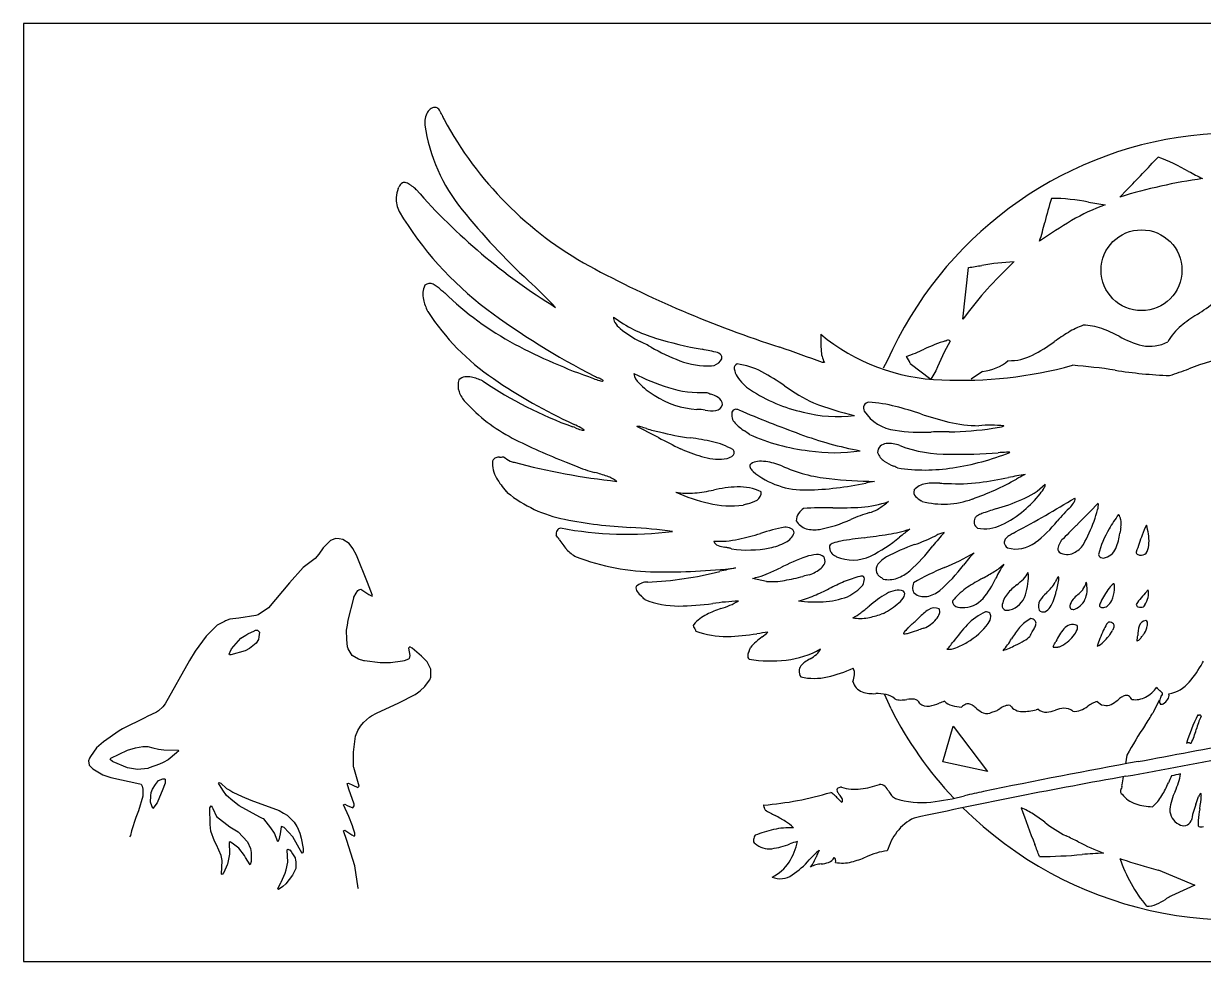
# Model space of a CAD drawing. Extents: x 0 to 10, y 0 to 4.
# Drawn here: x 0 to 5.03, y 0 to 4 of the extents above; entities that cross this region are included whole.
import ezdxf

# ---------------------------------------------------------------- set-up
doc = ezdxf.new("R2010")
doc.units = 0
doc.header["$MEASUREMENT"] = 0
doc.layers.get('0').update_dxf_attribs({"linetype": 'CONTINUOUS'})

msp = doc.modelspace()

# ---------------------------------------------------------------- linework, layer by layer
at = {"linetype": 'Continuous'}
for p, q in [((10, 4), (0, 4)), ((0, 4), (0, 0)), ((3.6826, 2.5611), (3.6658, 2.5305)), ((3.7806, 2.5507), (3.8688, 2.483)), ((3.8902, 2.5193), (3.8688, 2.483)), ((4.089, 2.5161), (4.0403, 2.4841)), ((3.6987, 1.0767), (3.6703, 1.1398)), ((4.5776, 1.1086), (4.5961, 1.0945)), ((4.82, 1.0663), (4.8435, 1.1158)), ((4.8175, 1.0627), (4.82, 1.0663)), ((3.9199, 0.8508), (3.9637, 1.0037)), ((3.9637, 1.0037), (4.1097, 0.8107)), ((4.7045, 0.88), (4.6983, 0.8426)), ((4.1097, 0.8107), (3.9199, 0.8508)), ((4.6892, 0.7876), (4.6835, 0.7535)), ((4.8373, 0.3899), (4.9948, 0.3253)), ((4.9948, 0.3253), (4.9108, 0.2868)), ((0, 0), (10, 0))]:
    msp.add_line(p, q, dxfattribs=at)
at = {"color": 7, "linetype": 'Continuous'}
for p, q in [((1.6741, 3.2916), (1.6704, 3.2948)), ((4.675, 3.2603), (4.704, 3.2903)), ((4.2231, 2.9837), (4.1989, 2.9594)), ((4.0054, 2.7391), (4.0286, 2.9598)), ((1.7228, 2.7735), (1.7238, 2.7714)), ((3.3994, 2.6752), (3.3993, 2.6693)), ((3.4144, 2.5538), (3.4067, 2.5546)), ((2.3442, 2.2919), (2.3482, 2.29)), ((2.8114, 2.1823), (2.8009, 2.1865)), ((2.3139, 2.1297), (2.3538, 2.1137)), ((2.058, 2.005), (2.0622, 2.0001)), ((3.6884, 1.9612), (3.6796, 1.9547)), ((3.1684, 1.6206), (3.1082, 1.6338)), ((2.6124, 1.5999), (2.6116, 1.5994)), ((4.7815, 1.5209), (4.7806, 1.519)), ((3.666, 1.4841), (3.6573, 1.4813)), ((5.0265, 1.2735), (5.0308, 1.2808)), ((4.5961, 1.0945), (4.6071, 1.0933)), ((4.895, 0.7912), (4.895, 0.7912)), ((4.6749, 0.4392), (4.6821, 0.4368))]:
    msp.add_line(p, q, dxfattribs=at)
for points in [[(1.4277, 0.3094), (1.426, 0.3123), (1.4129, 0.4073), (1.3783, 0.5156), (1.3643, 0.5576), (1.3696, 0.5602), (1.399, 0.5397), (1.4092, 0.5338), (1.4118, 0.5365), (1.4118, 0.547), (1.4056, 0.5679), (1.403, 0.5785), (1.3873, 0.6181), (1.3643, 0.6685), (1.3696, 0.6711), (1.3799, 0.6653), (1.4039, 0.6553), (1.4092, 0.6632), (1.4092, 0.6711), (1.3873, 0.7342), (1.3802, 0.7582), (1.3854, 0.7609), (1.4037, 0.7524), (1.425, 0.7424), (1.4303, 0.7477), (1.4084, 0.8266), (1.4066, 0.8295), (1.4066, 0.8929), (1.4155, 0.9613), (1.4245, 0.9855), (1.4362, 1.0032), (1.4488, 1.0196), (1.4747, 1.0413), (1.4836, 1.048), (1.5045, 1.0587), (1.5995, 1.1035), (1.6701, 1.139), (1.679, 1.1457), (1.6917, 1.1542), (1.7102, 1.1727), (1.7307, 1.1995), (1.7318, 1.2015), (1.7366, 1.2123), (1.7366, 1.2466), (1.7207, 1.2783), (1.697, 1.3021), (1.6568, 1.3357), (1.6468, 1.3417), (1.6415, 1.3364), (1.6468, 1.3047), (1.6442, 1.2915), (1.6415, 1.2889), (1.6228, 1.2819), (1.6154, 1.28), (1.565, 1.273), (1.5201, 1.273), (1.4543, 1.282), (1.4512, 1.2826), (1.4279, 1.2894), (1.4013, 1.3047), (1.3876, 1.3256), (1.3846, 1.3335), (1.3814, 1.3418), (1.3789, 1.3733), (1.3775, 1.413), (1.3813, 1.4339), (1.3839, 1.4551), (1.4075, 1.55), (1.4084, 1.5531), (1.4178, 1.5709), (1.425, 1.5819), (1.4301, 1.5851), (1.4382, 1.5872), (1.4722, 1.5655), (1.4782, 1.5614), (1.4858, 1.5582), (1.4884, 1.5608), (1.4668, 1.616), (1.419, 1.7321), (1.4033, 1.761), (1.3881, 1.7826), (1.3619, 1.7992), (1.346, 1.8021), (1.33, 1.8037), (1.3271, 1.802), (1.3089, 1.7958), (1.2772, 1.7641), (1.2593, 1.7373), (1.2429, 1.7192), (1.1927, 1.6796), (1.134, 1.6141), (1.0449, 1.508), (1.0003, 1.4784), (0.9897, 1.4754), (0.918, 1.4643), (0.8787, 1.4594), (0.8603, 1.452), (0.8572, 1.4504), (0.8258, 1.4341), (0.7782, 1.3866), (0.7314, 1.3227), (0.7076, 1.2832), (0.6034, 1.0993), (0.5934, 1.0856), (0.5754, 1.0691), (0.5666, 1.0625), (0.5272, 1.0439), (0.5166, 1.0386), (0.4222, 0.9926), (0.4082, 0.9832), (0.3406, 0.9371), (0.311, 0.9114), (0.2852, 0.874), (0.2814, 0.8667), (0.2766, 0.8559), (0.2793, 0.8374), (0.2951, 0.8216), (0.3376, 0.796), (0.3714, 0.7838), (0.4955, 0.7577), (0.501, 0.7556), (0.5054, 0.7474), (0.5073, 0.74), (0.509, 0.7371), (0.509, 0.7054), (0.4897, 0.6423), (0.4791, 0.6133), (0.4598, 0.5574), (0.4562, 0.5365), (0.4509, 0.5312)], [(0.8786, 1.3074), (0.8772, 1.31), (0.8794, 1.3177), (0.8807, 1.3208), (0.8871, 1.3332), (0.9261, 1.3786), (0.9475, 1.3913), (0.9555, 1.3965), (0.9844, 1.4098), (0.9865, 1.4108), (0.9894, 1.413), (0.9974, 1.413), (1.0053, 1.405), (1.0037, 1.3837), (1.0016, 1.3736), (0.9921, 1.3575), (0.9626, 1.3344), (0.9448, 1.325), (0.8836, 1.3081), (0.8786, 1.3074)], [(0.4852, 0.819), (0.4431, 0.8253), (0.3825, 0.8512), (0.3793, 0.8527), (0.369, 0.8612), (0.3717, 0.8665), (0.4432, 0.9003), (0.4775, 0.9104), (0.509, 0.9166), (0.5301, 0.9166), (0.551, 0.9104), (0.5751, 0.9046), (0.5986, 0.9023), (0.6594, 0.9008), (0.6621, 0.8982), (0.6521, 0.8896), (0.6167, 0.8592), (0.5958, 0.8485), (0.58, 0.8409), (0.5351, 0.825), (0.5303, 0.8234), (0.4852, 0.819)], [(0.5512, 0.6526), (0.5406, 0.679), (0.5422, 0.7056), (0.5444, 0.7211), (0.5494, 0.7342), (0.5624, 0.7551), (0.575, 0.7714), (0.5934, 0.7794), (0.6014, 0.7794), (0.604, 0.7767), (0.604, 0.7609), (0.6006, 0.7532), (0.5942, 0.7342), (0.569, 0.6769), (0.5512, 0.6526)], [(1.1874, 0.4599), (1.1484, 0.5315), (1.1109, 0.5708), (1.1003, 0.5761), (1.0977, 0.5734), (1.0935, 0.5442), (1.0887, 0.5182), (1.0845, 0.5101), (1.0692, 0.5473), (1.0548, 0.5703), (1.0238, 0.6078), (1.0182, 0.6099), (1.0077, 0.6151), (0.9186, 0.6638), (0.8923, 0.685), (0.8654, 0.7081), (0.8502, 0.7297), (0.831, 0.7609), (0.8337, 0.7635), (0.841, 0.7602), (0.8659, 0.7378), (0.879, 0.7298), (0.8922, 0.7219), (0.9316, 0.7033), (0.9686, 0.6877), (1.0894, 0.6441), (1.1085, 0.632), (1.1241, 0.6236), (1.1531, 0.5946), (1.1657, 0.5757), (1.1668, 0.5737), (1.1778, 0.5473), (1.1831, 0.5261), (1.1927, 0.481), (1.1927, 0.4678), (1.1896, 0.4628), (1.1874, 0.4599)], [(0.8469, 0.3702), (0.8442, 0.3728), (0.8469, 0.4309), (0.8431, 0.4519), (0.8223, 0.4966), (0.8147, 0.5125), (0.7979, 0.5551), (0.7955, 0.5839), (0.7941, 0.6553), (0.7994, 0.6632), (0.8046, 0.6579), (0.8065, 0.6524), (0.8231, 0.6183), (0.879, 0.5741), (0.9155, 0.5523), (0.9545, 0.5095), (0.9672, 0.4809), (0.971, 0.4652), (0.971, 0.4256), (0.9657, 0.4124), (0.9466, 0.4437), (0.9413, 0.4516), (0.9182, 0.4837), (0.8949, 0.5001), (0.8812, 0.5101), (0.8759, 0.5074), (0.8759, 0.4863), (0.8786, 0.4837), (0.8786, 0.4573), (0.8698, 0.4153), (0.8685, 0.4121), (0.8542, 0.3786), (0.8469, 0.3702)], [(1.0871, 0.3068), (1.0845, 0.3094), (1.0972, 0.3361), (1.0982, 0.3382), (1.1154, 0.3757), (1.1197, 0.391), (1.1267, 0.423), (1.1241, 0.4758), (1.1267, 0.4784), (1.1323, 0.4763), (1.1346, 0.4758), (1.1406, 0.4683), (1.1472, 0.4594), (1.1574, 0.4412), (1.1594, 0.4311), (1.161, 0.4282), (1.161, 0.3966), (1.1473, 0.3678), (1.1188, 0.3306), (1.106, 0.3194), (1.0871, 0.3068)]]:
    msp.add_lwpolyline(points, dxfattribs=at)
at = {"linetype": 'Continuous'}
msp.add_circle((4.7669, 2.9482), 0.1723, dxfattribs=at)
at = {"color": 7, "linetype": 'Continuous'}
for centre, radius, start, end in [((1.7988, 3.578), 0.0885, 150.0274, 186.8779), ((1.7623, 3.5984), 0.0468, 121.1082, 149.3038), ((1.7538, 3.6115), 0.0311, 81.0319, 120.3388), ((1.7548, 3.6246), 0.0181, 49.5819, 77.7527), ((1.7437, 3.6117), 0.0351, 33.0391, 49.3865), ((1.6385, 3.5471), 0.1586, 22.8757, 31.8679), ((2.0754, 3.7383), 0.3183, 204.0217, 207.5884), ((3.1579, 4.3241), 1.5491, 208.2477, 241.2126), ((2.4426, 3.6747), 0.7396, 188.3418, 219.3152), ((-0.4752, 8.3357), 7.2305, 315.74939, 317.28398), ((4.5012, 2.5447), 0.9477, 60.5123, 69.2283), ((1.6247, 3.3009), 0.0217, 70.5932, 116.712), ((1.6105, 3.2606), 0.0645, 51.7318, 70.596), ((5.3415, 1.0961), 2.2645, 97.9754, 107.1163), ((5.9251, 5.1429), 2.0153, 241.6352, 243.547), ((1.7091, 3.2502), 0.1209, 157.402, 176.1572), ((1.2468, 3.4266), 0.3739, 339.6678, 340.6849), ((1.6355, 3.2867), 0.0393, 121.4747, 155.7724), ((1.445, 3.041), 0.3395, 48.3855, 52.747), ((3.6517, 5.0302), 2.6331, 221.3197, 238.3079), ((1.7239, 3.2565), 0.1355, 179.2388, 205.6379), ((5.3256, 2.929), 0.9966, 160.9461, 167.1064), ((4.3846, 2.4922), 0.7621, 78.1586, 90.0717), ((4.8951, 2.4431), 0.8336, 109.8798, 120.7522), ((4.7952, 4.6292), 1.4142, 259.6435, 262.5407), ((2.8662, 3.9576), 1.4752, 210.9993, 232.823), ((3.9833, 4.8948), 2.7048, 218.6335, 227.414), ((5.6806, 1.1147), 2.3769, 120.6527, 124.5604), ((3.3817, 3.3771), 0.9983, 342.2131, 346.9297), ((3.688, 5.451), 2.5144, 277.7856, 279.1151), ((4.2738, 1.9165), 1.0684, 92.7185, 100.1062), ((4.6721, 7.1415), 4.7476, 241.5697, 252.2422), ((5.2681, 1.825), 1.5589, 133.3058, 144.0955), ((1.799, 2.8434), 0.0966, 155.3584, 192.1505), ((1.7324, 2.8588), 0.0328, 63.9844, 130.3486), ((1.6857, 2.769), 0.1339, 45.779, 62.9083), ((-1.6515, -1.0728), 5.5031, 44.5769, 46.2637), ((1.9153, 2.8726), 0.2165, 193.2065, 207.2212), ((1.9251, 3.026), 0.2173, 227.8157, 233.3778), ((2.7161, 3.7968), 1.3195, 225.7563, 241.866), ((2.5886, 3.3369), 1.0333, 213.1772, 235.4789), ((3.9052, 5.3742), 3.2318, 233.3225, 242.9322), ((4.596, 3.4107), 0.7684, 302.0555, 309.0233), ((2.5485, 2.7436), 0.0329, 172.1156, 214.2148), ((2.8549, 3.2012), 0.5659, 233.1965, 253.5257), ((2.6172, 2.7859), 0.1135, 212.3874, 229.864), ((5.3413, 2.2159), 0.6398, 121.8349, 129.3885), ((2.8091, 3.0181), 0.4148, 230.269, 244.3413), ((3.9738, 2.6479), 0.5749, 177.8637, 183.9099), ((3.94, 3.326), 0.846, 230.2881, 268.2889), ((5.031, 1.744), 1.1016, 121.522, 125.259), ((4.6292, 2.4004), 0.332, 109.6333, 121.6291), ((4.5222, 2.4962), 0.2169, 69.5781, 91.1909), ((4.3772, 2.1131), 0.6266, 62.045, 69.3766), ((4.871, 3.0223), 0.4082, 240.6378, 255.6388), ((5.1, 2.5149), 0.2557, 130.1209, 149.9563), ((3.2028, 4.7162), 2.3598, 241.9715, 250.8898), ((1.4808, 0.3933), 2.5271, 61.7839, 62.9641), ((3.1502, 3.4635), 0.9678, 240.6338, 248.6604), ((3.229, 4.4462), 1.8659, 253.3508, 259.6487), ((-3.8239, -17.3178), 21.1469, 70.00598, 70.5315), ((4.1307, 2.0038), 0.6734, 107.2123, 115.5813), ((4.6164, 2.2448), 0.7763, 148.9721, 159.2935), ((3.9154, 2.7157), 0.0705, 283.0811, 286.2411), ((3.9451, 2.619), 0.0307, 91.3555, 108.8403), ((3.9444, 2.6424), 0.00725, 20.6226, 90.0969), ((3.9793, 3.2127), 0.7049, 297.2447, 306.1526), ((4.8027, 2.7806), 0.1572, 257.8967, 298.9021), ((1.8307, -2.7168), 5.4325, 78.0075, 78.7155), ((2.949, 2.5693), 0.0297, 20.0617, 69.369), ((2.9557, 2.5752), 0.0217, 319.7845, 11.4323), ((3.5393, 2.6153), 0.1392, 182.7208, 206.2165), ((3.479, 3.3823), 0.8514, 289.598, 295.0809), ((3.6673, 2.5084), 0.1209, 20.454, 36.4442), ((4.2039, 2.777), 0.2148, 268.6519, 297.1745), ((5.5441, 1.01), 1.6228, 103.8444, 110.7686), ((2.9191, 2.8771), 0.3374, 248.9868, 272.4592), ((2.9273, 2.5972), 0.0576, 276.1779, 321.2772), ((3.0494, 2.5306), 0.0193, 112.2249, 189.6908), ((3.1073, 2.5389), 0.0779, 188.5416, 214.3609), ((3.0055, 2.2504), 0.3003, 61.6695, 83.0051), ((3.9982, 4.2622), 1.7838, 267.3179, 285.4034), ((4.0655, 2.7255), 0.2107, 276.406, 309.2592), ((4.2755, 0.0119), 2.5383, 81.4194, 85.5614), ((4.9583, 4.4252), 1.9277, 260.9237, 267.8762), ((3.7316, 5.9564), 3.6454, 288.4765, 289.8378), ((1.9321, 2.4563), 0.0797, 161.8166, 199.2069), ((1.8885, 2.4453), 0.0481, 98.4272, 131.8381), ((1.8933, 2.4105), 0.0833, 78.6999, 98.1884), ((1.8651, 2.283), 0.2138, 64.5319, 77.991), ((2.2692, 3.1786), 0.7688, 246.0467, 246.2914), ((2.9303, 3.9053), 1.7286, 235.8534, 250.0779), ((3.3433, 4.4495), 2.3777, 235.6895, 245.1526), ((2.4935, 2.6212), 0.1488, 244.8423, 255.0889), ((2.5558, 2.7325), 0.2655, 242.839, 246.4976), ((2.3432, 2.2438), 0.2675, 62.8938, 66.4828), ((2.4728, 2.5404), 0.0654, 254.3995, 264.0975), ((2.4487, 2.4499), 0.036, 53.6044, 62.9103), ((2.4678, 2.4823), 0.00717, 256.0178, 304.548), ((2.4682, 2.4756), 0.00375, 12.6564, 60.8631), ((3.0823, 3.4767), 1.0818, 243.6809, 252.0857), ((2.6607, 2.5114), 0.0582, 184.3318, 231.5527), ((2.8628, 2.7024), 0.3358, 224.7964, 238.7961), ((3.1952, 2.5894), 0.1791, 211.8289, 237.6184), ((2.6894, 1.6642), 0.9664, 54.8926, 61.6699), ((1.994, 2.4823), 0.1468, 200.8541, 220.8849), ((2.8922, 2.7219), 0.368, 236.4513, 266.6609), ((2.8881, 2.884), 0.4581, 252.3933, 273.2199), ((3.0153, 2.6507), 0.246, 245.6377, 249.6883), ((2.885, 2.2862), 0.1411, 56.9637, 71.4357), ((3.4701, 2.9999), 0.6731, 236.5647, 257.4781), ((3.6988, 3.0847), 0.7763, 234.2474, 244.8298), ((2.4268, 2.8883), 0.7401, 222.7188, 242.4021), ((2.9457, 2.3849), 0.0362, 279.03, 344.4381), ((2.9379, 2.3687), 0.0432, 8.7162, 56.1838), ((3.8428, 3.6077), 1.3141, 248.8495, 256.8026), ((3.608, 2.3605), 0.0268, 154.1424, 209.6023), ((3.6052, 2.3611), 0.0241, 92.4403, 152.4761), ((3.5632, 1.7629), 0.6236, 75.5793, 86.227), ((3.2921, 0.7243), 1.697, 71.6641, 75.4466), ((2.8651, 2.1027), 0.252, 80.5343, 88.7204), ((2.9355, 2.494), 0.1457, 258.5359, 276.2426), ((3.0734, 2.3324), 0.054, 168.4472, 222.4498), ((3.0445, 2.3319), 0.0266, 133.7627, 154.6011), ((3.0359, 2.3405), 0.0144, 102.6017, 132.707), ((3.037, 2.3329), 0.022, 80.3514, 101.188), ((3.0297, 2.2868), 0.0686, 72.5474, 80.8171), ((5.0661, 7.0627), 5.1236, 246.8318, 249.9614), ((3.4711, 2.9026), 0.5787, 255.2972, 277.1137), ((3.7372, 2.4464), 0.1819, 213.0411, 263.2928), ((4.3065, 3.7724), 1.5156, 251.5107, 256.2097), ((2.1701, 1.7978), 0.5118, 69.1049, 70.4596), ((1.9572, 1.4723), 0.9063, 62.501, 64.4477), ((2.4982, 2.6496), 0.401, 248.7224, 252.4172), ((2.3094, 2.1481), 0.1443, 57.7453, 62.6289), ((2.3933, 2.3178), 0.053, 252.1528, 262.2738), ((2.3873, 2.2734), 0.00815, 262.1559, 281.7588), ((2.3746, 2.2513), 0.0222, 48.3266, 57.9144), ((2.3887, 2.2668), 0.00144, 277.8689, 345.4986), ((2.3886, 2.2665), 0.00154, 356.8898, 60.3939), ((2.619, 2.2386), 0.0432, 72.8091, 95.9716), ((-0.5583, -4.0562), 7.0876, 62.5609, 63.40704), ((2.5336, 1.9047), 0.3878, 71.558, 75.3417), ((2.8311, 2.8044), 0.5597, 251.8023, 254.7906), ((2.7263, 2.4157), 0.1572, 254.484, 264.7729), ((3.1766, 2.4293), 0.1955, 223.0001, 238.2546), ((3.8301, 2.9843), 0.7275, 260.9785, 273.1792), ((4.078, 2.8501), 0.5653, 256.4182, 269.5016), ((3.9014, 3.9072), 1.6497, 271.5867, 278.0885), ((4.124, 1.7045), 0.5825, 84.5265, 95.0157), ((4.0677, 2.7906), 0.5209, 277.2629, 281.3229), ((4.1606, 2.3297), 0.0507, 280.6319, 291.0646), ((4.1792, 2.2833), 0.00108, 70.7719, 248.181), ((3.0807, 4.1559), 2.1664, 242.6058, 249.2717), ((5.9754, 8.5277), 7.0914, 242.56161, 243.40684), ((2.9281, 3.0027), 0.7743, 253.7976, 263.6732), ((2.7191, 1.233), 1.0077, 77.4557, 82.9534), ((2.8748, 1.9292), 0.2943, 59.6165, 77.5993), ((2.898, 1.9978), 0.3182, 51.783, 56.4783), ((3.448, 3.0368), 0.8644, 245.8859, 263.441), ((3.8536, 3.7095), 1.5579, 249.5975, 259.3974), ((3.913, 0.8735), 1.385, 88.5883, 91.7622), ((3.082, 2.8084), 0.682, 246.6219, 254.7113), ((3.0139, 2.1696), 0.0167, 1.5514, 54.1633), ((3.0125, 2.1717), 0.0181, 312.7042, 354.6614), ((3.4575, 2.8622), 0.6927, 261.0078, 279.0876), ((3.6771, 2.1716), 0.0355, 133.4743, 182.0545), ((3.7099, 2.1942), 0.0724, 199.2862, 236.0429), ((3.6837, 2.1602), 0.0484, 96.1763, 129.8994), ((3.6921, 2.092), 0.1172, 67.5421, 96.6686), ((3.936, 2.7197), 0.5563, 249.0242, 271.276), ((3.9851, 4.4905), 2.3273, 269.0952, 274.2079), ((3.8057, 3.1754), 1.081, 278.3527, 291.7019), ((4.2721, 0.4611), 1.7124, 92.6901, 93.8917), ((4.1986, 2.0303), 0.1415, 88.7613, 92.7881), ((4.2025, 2.166), 0.00583, 59.8772, 98.2337), ((2.1189, 2.1235), 0.1197, 174.8387, 211.4074), ((2.0347, 2.1164), 0.0393, 136.0024, 152.8857), ((2.0222, 2.1281), 0.0222, 112.9492, 135.4604), ((2.0275, 2.1076), 0.0432, 86.8374, 108.8283), ((2.0312, 2.2312), 0.0805, 269.0988, 281.1498), ((2.1971, 2.3571), 0.2541, 233.7263, 241.2854), ((2.0962, 2.1727), 0.0439, 241.1094, 263.5991), ((2.8465, 4.9686), 2.9382, 255.1053, 263.8146), ((2.5447, 2.5341), 0.4618, 245.5784, 256.3309), ((2.9617, 2.3662), 0.2238, 254.5875, 279.7974), ((2.9917, 2.1925), 0.0476, 279.7887, 314.1876), ((3.1093, 2.1126), 0.0127, 126.9392, 206.6547), ((3.1343, 2.0751), 0.0577, 94.9379, 124.4001), ((3.1439, 1.992), 0.1414, 81.7227, 95.9276), ((3.1219, 1.8392), 0.2958, 67.9904, 81.7647), ((3.5018, 2.7116), 0.6559, 245.7804, 264.192), ((3.7995, 2.3288), 0.2341, 236.2457, 247.6532), ((2.2604, 1.4199), 0.6882, 70.6833, 75.2514), ((2.4401, 1.9267), 0.1505, 53.3331, 71.4168), ((3.1511, 2.133), 0.0592, 206.1997, 223.9924), ((2.9162, 1.9239), 0.2553, 40.4841, 41.1437), ((3.3289, 2.3534), 0.3425, 230.3548, 271.9767), ((3.4847, 1.604), 0.5562, 64.2026, 66.0494), ((3.8414, 2.8416), 0.7457, 261.1576, 279.3624), ((3.8569, 3.7062), 1.6776, 277.4999, 281.8046), ((4.6993, -0.4138), 2.5276, 99.7607, 101.3918), ((5.6846, -0.6441), 3.0667, 117.4533, 118.2467), ((2.3215, 2.2418), 0.3543, 210.6697, 221.9468), ((3.0729, 1.4106), 0.6143, 92.7715, 102.3828), ((3.0514, 1.8114), 0.2128, 64.0606, 92.2063), ((3.319, 3.2785), 1.2676, 270.9823, 282.3958), ((3.6463, 3.9456), 1.8983, 263.6233, 269.4685), ((4.7304, -4.0283), 6.1748, 100.2781, 100.63264), ((3.8582, 1.9583), 0.0802, 98.4651, 140.0728), ((3.8859, 1.7613), 0.2791, 85.7512, 98.1366), ((3.9312, 2.5603), 0.5213, 267.2901, 270.926), ((3.9886, 2.7268), 0.6895, 265.9299, 277.2703), ((3.6714, 3.0441), 1.1354, 289.257, 299.6573), ((4.142, 2.2495), 0.3023, 292.1768, 314.901), ((4.1931, 2.1083), 0.1815, 321.2504, 331.3632), ((4.3403, 2.0313), 0.0157, 320.7434, 15.2098), ((2.4132, 2.4332), 0.5575, 230.9834, 259.0106), ((2.8319, 2.28), 0.2835, 259.7484, 276.098), ((3.1093, 2.7478), 0.8156, 246.2959, 256.6948), ((2.7718, 2.8316), 0.8384, 276.1763, 281.6578), ((3.0567, 2.094), 0.145, 281.8947, 299.1928), ((3.11, 1.9977), 0.0349, 300.0415, 8.4676), ((3.8216, 2.0021), 0.026, 162.9172, 225.5882), ((3.8903, 2.0684), 0.1215, 224.3285, 239.0073), ((3.4172, 1.3434), 0.7443, 56.1659, 56.5257), ((3.9216, 2.3155), 0.365, 255.7228, 289.8985), ((3.853, 2.9205), 1.0329, 286.4014, 292.9709), ((2.0408, 5.9596), 4.672, 297.9386, 301.5092), ((3.9434, 2.3055), 0.4997, 310.151, 321.5391), ((4.4454, 1.9796), 0.0397, 329.4997, 345.612), ((4.4778, 1.972), 0.00653, 339.3769, 43.2237), ((3.0142, 2.3275), 0.3847, 256.0772, 277.9825), ((3.1484, 1.7066), 0.2531, 104.1133, 108.6059), ((3.3636, 1.8722), 0.0704, 122.494, 146.5751), ((3.4228, 0.5721), 1.363, 88.8064, 94.0843), ((3.4791, 3.3412), 1.4067, 268.8629, 273.8012), ((3.8623, 1.0952), 0.8579, 107.3169, 112.9667), ((3.5436, 2.3761), 0.4394, 273.7495, 289.2375), ((3.5814, 2.0266), 0.1152, 282.8104, 301.2953), ((3.383, 2.3423), 0.488, 301.9403, 307.425), ((4.3769, 1.1468), 0.8166, 106.5202, 110.8372), ((4.005, 2.2219), 0.3961, 294.5462, 311.1396), ((4.9541, 1.4241), 0.7103, 133.4886, 140.2865), ((4.3822, 2.0148), 0.112, 317.7787, 330.4029), ((-0.098, 6.4578), 6.4947, 314.93115, 316.10685), ((4.1143, 2.0456), 0.4801, 339.617, 345.6239), ((4.5179, 1.947), 0.0649, 341.4544, 7.0042), ((2.6881, 3.8033), 1.9549, 258.7544, 267.0873), ((3.3482, 1.8791), 0.0539, 143.7103, 179.7746), ((3.3606, 1.9192), 0.0773, 211.0301, 252.1113), ((3.2752, 2.444), 0.6132, 281.17, 294.2922), ((4.099, 1.8743), 0.0458, 159.5134, 188.242), ((4.0787, 1.8713), 0.0253, 187.9386, 244.7905), ((4.0821, 1.8732), 0.0312, 119.1514, 146.6169), ((4.1326, 1.7908), 0.1278, 111.1998, 120.936), ((4.0992, 2.0053), 0.16, 258.7294, 296.0923), ((4.0008, 2.2005), 0.5192, 307.1125, 321.5943), ((3.9343, 2.1021), 0.6685, 331.044, 340.4503), ((5.0748, 1.5957), 0.5107, 142.596, 150.8439), ((4.6523, 1.8883), 0.0243, 20.782, 46.1194), ((4.6217, 1.8758), 0.0574, 8.3286, 21.5659), ((4.5473, 1.8657), 0.1325, 354.3423, 7.9985), ((2.3064, 1.8211), 0.0359, 152.3637, 184.4507), ((1.7161, 1.4138), 0.6864, 34.2641, 36.1099), ((2.2937, 1.8272), 0.0218, 101.5099, 150.9842), ((2.5752, 3.367), 1.5451, 259.3358, 277.1368), ((2.396, -1.1021), 2.9593, 82.7947, 86.2654), ((2.8429, 2.756), 0.9773, 282.1398, 287.8183), ((3.4164, 0.9816), 0.8874, 101.1208, 108.0132), ((3.2484, 1.8045), 0.048, 60.4263, 93.747), ((3.2192, 1.8516), 0.0707, 295.8621, 340.642), ((3.2607, 1.8231), 0.0258, 11.3005, 63.7665), ((3.3722, 1.969), 0.1283, 254.0025, 279.7917), ((3.2709, 4.3703), 2.5821, 276.9546, 279.2819), ((3.5978, 2.402), 0.5868, 278.7841, 288.0195), ((4.6162, 0.7005), 1.417, 126.1991, 128.4588), ((3.5425, 2.5104), 0.7765, 289.2929, 296.532), ((4.8567, 0.9892), 1.2539, 137.9726, 141.3521), ((3.9439, 1.721), 0.1093, 99.8015, 119.9164), ((4.2375, 1.7604), 0.0653, 123.5506, 141.9842), ((4.3474, 1.6015), 0.2584, 119.466, 124.3833), ((4.0592, 2.1068), 0.3233, 299.8868, 301.8401), ((12.5019, -6.1345), 11.319, 135.06693, 135.5214), ((4.9326, 1.6545), 0.3582, 147.97, 166.9974), ((4.4364, 1.8542), 0.2396, 337.2978, 353.4577), ((5.0205, 1.7762), 0.3498, 167.3713, 171.6531), ((6.1402, 1.3009), 1.4649, 159.3054, 162.3172), ((5.0617, 1.7211), 0.3078, 152.9179, 161.527), ((4.568, 1.7905), 0.2308, 358.5165, 17.8311), ((2.6495, 2.0424), 0.439, 213.4816, 220.5082), ((2.9616, 2.2217), 0.43, 267.4683, 281.655), ((2.9713, 1.8024), 0.0305, 199.6931, 250.529), ((3.0078, 1.9012), 0.1358, 249.9213, 262.7314), ((2.9421, 1.464), 0.3063, 78.0609, 80.8982), ((2.9884, 1.6816), 0.0839, 68.551, 78.2596), ((3.0882, 2.2308), 0.4762, 261.6542, 281.2764), ((3.1383, 1.9963), 0.2365, 280.4827, 298.2092), ((3.4588, 1.7582), 0.0263, 105.1245, 147.4071), ((3.5064, 1.7707), 0.0698, 178.6617, 193.099), ((3.52, 1.5994), 0.1964, 100.4496, 110.2942), ((3.7564, 0.3066), 1.5106, 96.571, 100.3744), ((3.3568, 2.2517), 0.5813, 295.9541, 310.5699), ((4.0609, 1.0184), 0.803, 109.0303, 118.3353), ((3.2943, 2.2158), 0.7326, 311.4, 322.7424), ((4.2033, 1.7868), 0.0221, 141.2319, 188.1569), ((4.2162, 1.7924), 0.0358, 194.1306, 233.3121), ((4.231, 1.8979), 0.139, 254.9188, 306.7272), ((4.4331, 1.7605), 0.0232, 162.948, 222.2908), ((4.4909, 1.7415), 0.0841, 145.5956, 162.1137), ((4.2507, 1.8957), 0.2014, 328.0044, 330.3285), ((4.4378, 1.8304), 0.0967, 294.476, 327.489), ((4.5936, 1.7889), 0.0693, 279.7612, 336.9834), ((4.7121, 1.7845), 0.0866, 335.1833, 0.0268), ((2.4037, 1.8298), 0.1141, 219.4953, 245.4524), ((2.7053, 2.6392), 0.9775, 249.083, 269.4279), ((3.6592, 0.8253), 0.9567, 109.7332, 116.8454), ((3.3913, 1.5685), 0.1668, 93.7052, 109.312), ((3.385, 1.6906), 0.0445, 52.9788, 95.6505), ((3.3844, 1.7078), 0.0329, 344.7649, 33.9493), ((3.4724, 1.7629), 0.035, 193.2295, 213.4779), ((3.4753, 1.7675), 0.04, 216.6296, 243.4034), ((3.4116, 1.652), 0.092, 56.6855, 60.0886), ((3.4468, 1.7055), 0.028, 45.9722, 56.7368), ((3.5348, 1.8927), 0.1807, 247.679, 295.0086), ((3.7383, 1.6178), 0.1223, 118.5909, 141.232), ((3.6405, 2.4091), 0.7833, 291.4469, 301.7593), ((4.7138, 1.1353), 0.898, 137.4022, 141.8467), ((4.4491, 1.7982), 0.0628, 238.1119, 297.2506), ((4.5988, 1.7374), 0.0155, 188.8748, 247.3212), ((4.6053, 1.7517), 0.0311, 246.3975, 269.9764), ((4.7541, 1.7445), 0.00971, 171.9811, 213.6119), ((4.756, 1.7465), 0.0124, 216.344, 247.4889), ((4.765, 1.7704), 0.0379, 248.7151, 272.073), ((4.7663, 1.7593), 0.0269, 270.2456, 335.4191), ((2.5925, 3.1248), 1.5089, 272.6118, 284.4642), ((2.7425, 4.2185), 2.5572, 268.9492, 276.5677), ((4.4435, -4.92), 6.7468, 102.05096, 102.62117), ((2.2278, 3.75), 2.2995, 294.3743, 295.7595), ((3.2967, 1.8049), 0.165, 289.4027, 309.1551), ((3.3696, 1.7149), 0.0492, 309.4671, 341.2383), ((3.6719, 1.6711), 0.0372, 141.1612, 198.5796), ((3.6595, 1.8079), 0.1852, 290.5035, 310.1123), ((4.2693, 0.8231), 0.9228, 111.7754, 120.9134), ((3.4893, 2.0766), 0.6466, 310.1894, 323.2922), ((3.6648, 2.4282), 0.9005, 298.1789, 301.7663), ((4.0143, 1.8657), 0.2382, 301.5242, 313.9884), ((4.596, 1.4176), 0.4998, 146.3902, 154.3305), ((2.6978, 1.4807), 0.1466, 115.1234, 125.6024), ((2.6558, 1.5677), 0.0501, 83.8315, 113.9627), ((2.9816, 2.1932), 0.5736, 282.7536, 285.4661), ((3.0755, 1.8738), 0.2407, 284.2025, 294.9001), ((3.1894, 1.9196), 0.2998, 265.9776, 280.6995), ((3.0544, 2.6713), 1.0635, 280.3307, 284.6384), ((3.9253, -0.7644), 2.4809, 103.3731, 104.0476), ((4.0182, 0.4184), 1.3086, 113.3471, 116.4558), ((3.667, 1.2324), 0.4221, 103.8313, 113.3688), ((3.575, 1.6157), 0.028, 89.2571, 108.5849), ((3.5753, 1.6333), 0.0104, 54.9388, 89.5233), ((3.5088, 1.6366), 0.0767, 335.9656, 355.9414), ((3.5727, 1.6325), 0.0127, 354.2093, 47.4592), ((3.6675, 1.6703), 0.0327, 199.7234, 228.5914), ((3.7004, 1.7078), 0.0827, 228.6869, 238.8534), ((3.61, 1.5606), 0.0901, 54.2418, 58.0981), ((3.6554, 1.623), 0.0129, 36.0413, 55.7446), ((3.6886, 1.733), 0.1048, 257.4847, 289.9595), ((3.8394, 1.5938), 0.049, 154.5432, 186.2097), ((4.4584, 0.9384), 0.7875, 117.8918, 123.4345), ((3.8054, 1.7881), 0.3733, 319.9967, 335.6443), ((4.0142, 1.8867), 0.3571, 308.3117, 314.2638), ((4.1951, 1.7018), 0.0984, 314.0298, 334.2045), ((4.0445, 1.6398), 0.2399, 341.3543, 4.5622), ((4.2805, 1.6802), 0.1337, 319.1583, 332.7449), ((4.4651, 1.5957), 0.0697, 141.8409, 160.4454), ((4.21, 1.6473), 0.2047, 340.4287, 356.5444), ((4.412, 1.6378), 0.002, 55.2776, 151.2639), ((4.4069, 1.6354), 0.00745, 356.723, 33.335), ((4.4531, 1.6344), 0.0799, 322.3315, 347.7212), ((4.4252, 1.5883), 0.1099, 340.6312, 15.3337), ((4.7054, 1.5371), 0.094, 128.268, 144.376), ((4.6479, 1.6089), 0.00205, 34.1556, 109.047), ((4.6415, 1.6049), 0.00965, 5.4188, 32.6324), ((2.6376, 1.5935), 0.0266, 167.2731, 217.7812), ((2.7207, 1.6545), 0.1298, 216.5873, 228.6127), ((3.2034, 1.9475), 0.4221, 283.8314, 293.3686), ((2.8522, 2.7615), 1.3086, 293.3479, 296.4564), ((3.3571, 1.8446), 0.3286, 298.452, 305.6022), ((3.451, 1.7137), 0.1676, 305.566, 319.7392), ((3.9332, 1.1392), 0.4987, 120.6218, 131.0456), ((3.7407, 1.4592), 0.1253, 101.4564, 119.398), ((3.7291, 1.5148), 0.0685, 70.8745, 101.1406), ((3.7387, 1.5662), 0.0185, 328.7678, 46.0429), ((3.8218, 1.5905), 0.0312, 183.7711, 220.8539), ((3.8407, 1.6258), 0.0701, 232.6739, 279.4717), ((3.8262, 1.6813), 0.1273, 281.8234, 309.171), ((4.1671, 1.3792), 0.2591, 123.3915, 140.3626), ((4.2731, 1.503), 0.1018, 139.9885, 173.0488), ((4.4014, 1.3897), 0.273, 127.4039, 139.0894), ((4.1782, 1.5932), 0.0983, 286.3392, 342.1933), ((4.4641, 1.4567), 0.154, 131.9315, 147.804), ((4.1188, 1.8211), 0.3481, 314.1261, 319.0214), ((4.2302, 1.6062), 0.1749, 326.9765, 350.9604), ((4.5931, 1.4445), 0.1548, 129.2913, 139.7366), ((4.4005, 1.6805), 0.1498, 309.1406, 320.6498), ((4.8425, 1.4171), 0.275, 148.1833, 155.1257), ((4.8935, 1.3894), 0.3331, 142.5721, 148.7554), ((4.5294, 1.5903), 0.1217, 335.25, 357.4252), ((4.553, 1.5957), 0.0986, 353.6461, 5.8519), ((5.4313, 0.9904), 0.8706, 137.6957, 139.9262), ((4.1739, 2.132), 0.8277, 317.8399, 318.6554), ((4.7373, 1.5698), 0.06, 343.447, 14.8477), ((2.4965, 1.4068), 0.2044, 41.9085, 47.3657), ((2.7924, 1.904), 0.3883, 248.2684, 270.2316), ((2.7838, 2.6114), 1.0957, 270.5299, 278.1122), ((3.1216, 0.1574), 1.3815, 93.0612, 97.62), ((2.8604, 1.8658), 0.3785, 287.4215, 299.6729), ((3.3762, 2.0847), 0.5517, 262.5115, 273.4284), ((3.3924, 1.8778), 0.3442, 272.7887, 290.6277), ((2.9608, 2.2941), 1.0112, 307.0623, 309.6276), ((3.4949, 1.8051), 0.3638, 298.0623, 310.7595), ((3.6738, 1.6), 0.0916, 309.7548, 331.715), ((3.9762, 1.5323), 0.015, 125.3358, 182.8303), ((3.9808, 1.5346), 0.0198, 188.7685, 230.4156), ((3.9962, 1.551), 0.0423, 228.4326, 275.7086), ((4.0042, 1.6252), 0.1164, 268.1267, 318.489), ((4.2036, 1.5252), 0.0331, 197.5188, 219.7415), ((4.3764, 1.5146), 0.049, 150.507, 198.9475), ((4.3351, 1.5364), 0.0489, 293.7982, 328.5423), ((4.534, 1.4969), 0.0758, 141.1094, 165.426), ((4.4767, 1.5148), 0.0161, 175.602, 205.9576), ((4.4546, 1.5754), 0.078, 290.9996, 342.4198), ((4.6231, 1.5151), 0.035, 149.5116, 180.4175), ((4.5993, 1.5223), 0.0134, 213.7134, 274.2438), ((4.5999, 1.5437), 0.0348, 270.7394, 305.9684), ((4.585, 1.5647), 0.0605, 305.7232, 335.228), ((4.9575, 1.3867), 0.2529, 139.5099, 147.4255), ((4.7562, 1.5234), 0.0119, 182.7435, 246.9484), ((4.7618, 1.5385), 0.0279, 248.582, 274.2051), ((4.7655, 1.5314), 0.0209, 265.2935, 296.8707), ((4.7677, 1.525), 0.0142, 300.8082, 335.1744), ((4.6133, 1.6101), 0.1904, 332.0834, 342.461), ((2.9966, 1.3144), 0.1854, 116.8728, 138.5834), ((3.1177, 1.064), 0.4635, 108.094, 116.2396), ((3.425, 1.6772), 0.2392, 297.7631, 307.3968), ((3.5677, 1.631), 0.1684, 259.2986, 280.8791), ((3.5132, 1.898), 0.4409, 281.2808, 289.0684), ((3.6288, 1.6467), 0.2617, 306.4295, 316.4064), ((3.9721, 1.3242), 0.2094, 122.8994, 137.2721), ((3.7884, 1.5462), 0.1346, 292.1622, 319.7125), ((3.8841, 1.4602), 0.0475, 66.1308, 122.8748), ((3.8366, 1.5082), 0.0733, 318.0187, 340.1581), ((3.8858, 1.4914), 0.0214, 337.7571, 34.8235), ((4.1864, 1.2885), 0.2191, 112.7487, 137.8782), ((4.1049, 1.4692), 0.0216, 47.4502, 98.6192), ((4.0763, 1.4722), 0.048, 320.3402, 357.9594), ((4.104, 1.472), 0.0203, 355.7324, 40.0376), ((4.1919, 1.516), 0.0182, 220.793, 251.1008), ((4.1939, 1.5236), 0.0261, 252.4103, 273.261), ((4.1914, 1.5742), 0.0767, 272.9394, 280.858), ((4.3619, 1.3281), 0.1499, 116.4172, 140.1301), ((4.2907, 1.431), 0.0317, 44.7955, 81.8336), ((4.3477, 1.5138), 0.0232, 220.5405, 287.7594), ((4.4719, 1.5128), 0.0109, 207.7209, 243.9881), ((4.4753, 1.5234), 0.022, 247.9592, 289.0787), ((2.8652, 1.4307), 0.00989, 140.4556, 202.6521), ((2.8853, 1.4407), 0.0323, 205.3103, 223.9427), ((2.835, 1.3934), 0.0368, 32.3727, 42.6658), ((2.8594, 1.4091), 0.00774, 11.6232, 31.0647), ((2.8629, 1.4099), 0.00415, 338.2679, 11.0283), ((3.903, 1.2801), 0.1934, 134.1255, 139.9737), ((3.6434, 1.5491), 0.1805, 313.8217, 321.2659), ((3.5554, 2.1457), 0.777, 286.8982, 289.72), ((3.9614, 1.0186), 0.421, 106.8757, 109.9747), ((4.5654, 0.925), 0.7441, 136.6895, 143.7647), ((3.8707, 1.6217), 0.3021, 300.5004, 323.3872), ((4.5554, 1.1705), 0.3995, 140.5678, 149.0215), ((4.1019, 1.5328), 0.2362, 327.5485, 332.3185), ((4.2652, 1.4482), 0.0523, 331.3502, 350.5217), ((4.2998, 1.4425), 0.0172, 350.0627, 39.0743), ((4.6069, 1.273), 0.2247, 139.4729, 155.8811), ((4.4794, 1.3799), 0.0583, 108.5521, 137.8421), ((4.4732, 1.3918), 0.0451, 65.5675, 105.9406), ((4.3984, 1.4532), 0.1015, 319.7832, 337.3094), ((4.4751, 1.4233), 0.0193, 331.2584, 29.7124), ((5.0408, 1.2051), 0.4832, 154.7984, 163.3121), ((4.8047, 1.3196), 0.2208, 147.6477, 155.5724), ((4.6546, 1.4147), 0.0431, 134.8656, 147.7388), ((4.6283, 1.442), 0.00529, 85.1633, 142.1922), ((4.6266, 1.4169), 0.0305, 48.5302, 85.9654), ((4.4554, 1.5274), 0.2208, 323.711, 328.5048), ((4.6033, 1.4379), 0.0478, 327.3732, 347.1071), ((4.6365, 1.4305), 0.0139, 346.1977, 41.6768), ((4.8976, 1.3866), 0.1469, 162.6098, 178.5478), ((4.7902, 1.4202), 0.0344, 98.8784, 162.58), ((4.711, 1.4444), 0.0817, 326.5351, 350.5656), ((4.7833, 1.4458), 0.00858, 5.6076, 79.3531), ((4.751, 1.4395), 0.0415, 348.0824, 9.8274), ((2.9936, 1.7523), 0.3666, 249.7545, 271.0822), ((2.9765, 2.3238), 0.9383, 271.4694, 279.2453), ((3.3882, 1.0657), 0.3981, 126.8223, 136.5425), ((3.4361, -0.7443), 2.1641, 96.9644, 98.2054), ((2.6425, 2.0366), 0.8262, 307.8618, 310.0088), ((3.7536, 1.399), 0.00165, 159.4536, 273.6033), ((3.7659, 1.3948), 0.0146, 138.6273, 160.8337), ((3.7565, 1.4353), 0.0381, 265.775, 283.075), ((3.7298, 1.5733), 0.1785, 281.4037, 286.7574), ((3.2563, 1.8968), 0.8864, 321.4177, 323.1143), ((3.8822, 1.5899), 0.2689, 290.246, 301.8382), ((3.941, 1.5356), 0.3152, 318.3616, 329.6084), ((4.0088, 1.8092), 0.5107, 295.5747, 300.327), ((4.2209, 1.4542), 0.0972, 298.0474, 315.7122), ((4.3479, 1.3646), 0.0613, 149.7436, 159.3127), ((4.5616, 1.243), 0.3072, 147.9456, 150.2353), ((4.2013, 1.4602), 0.2221, 328.3328, 334.561), ((4.3445, 1.4924), 0.168, 295.7344, 321.4515), ((4.5342, 1.4363), 0.1022, 295.323, 313.8262), ((4.4791, 1.4949), 0.1827, 313.5716, 324.0167), ((4.8395, 1.2472), 0.2547, 144.0379, 146.5526), ((4.723, 1.4109), 0.0514, 298.956, 317.473), ((4.5708, 1.399), 0.1801, 349.4267, 357.2365), ((4.6672, 1.4606), 0.1261, 317.9914, 325.024), ((4.8812, 1.3104), 0.1354, 138.9293, 144.8522), ((3.146, 1.2955), 0.0591, 152.5307, 170.1283), ((2.9777, 1.3769), 0.1279, 334.9744, 339.0754), ((3.0647, 1.3438), 0.0348, 338.8149, 352.8897), ((3.2056, 1.6783), 0.3958, 276.6887, 299.1117), ((3.2368, 1.4927), 0.2334, 299.9914, 308.2213), ((3.3511, 1.3493), 0.0499, 306.9939, 340.3846), ((3.8728, 1.4026), 0.0962, 312.1708, 322.5197), ((3.9427, 1.4166), 0.0855, 266.4496, 292.3949), ((4.0537, 1.6884), 0.3825, 288.7349, 297.3172), ((4.3928, 1.3412), 0.00346, 134.4906, 166.0813), ((4.3906, 1.3418), 0.00118, 170.2034, 232.2604), ((4.3939, 1.3477), 0.00793, 239.8205, 271.6063), ((4.3967, 1.469), 0.1292, 268.8402, 275.981), ((4.4436, 0.9327), 0.4091, 93.6685, 94.6874), ((3.107, 1.3033), 0.0194, 172.9607, 227.5169), ((3.1863, 1.8441), 0.5627, 260.5539, 276.6739), ((3.3436, 1.2376), 0.0369, 142.3654, 176.4145), ((3.3766, 1.2116), 0.0789, 124.8146, 142.0159), ((3.516, 1.0162), 0.3189, 120.6434, 125.3321), ((4.6075, 1.4995), 0.4761, 319.6982, 331.6622), ((3.3577, 1.2391), 0.0509, 179.0258, 209.8152), ((3.371, 1.4575), 0.2504, 256.7436, 283.1264), ((3.2991, 1.7801), 0.5809, 282.8061, 294.1901), ((3.4279, 1.2371), 0.116, 338.0814, 352.5901), ((3.5043, 1.2286), 0.0393, 350.4949, 33.3273), ((3.601, 1.2125), 0.068, 195.9598, 248.6569), ((4.725, 1.2418), 0.1287, 297.4195, 325.8837), ((4.8457, 1.1729), 0.0145, 192.8439, 228.4424), ((4.8961, 1.2242), 0.0865, 226.0203, 233.4327), ((4.8553, 1.289), 0.1509, 280.9487, 319.7769), ((3.6253, 1.311), 0.1691, 253.1373, 272.7165), ((3.6377, 0.9027), 0.2394, 80.4235, 91.0521), ((3.6655, 1.0686), 0.0712, 45.5453, 80.24), ((3.7388, 1.1781), 0.0633, 248.2133, 271.4415), ((3.7358, 1.3165), 0.2017, 271.3213, 278.6446), ((3.7864, 1.0091), 0.1098, 83.7452, 100.6379), ((3.7938, 1.0893), 0.0294, 22.4023, 81.1967), ((4.0133, 0.8315), 0.2912, 107.3921, 112.0438), ((3.9751, 1.1594), 0.0699, 225.7244, 256.8772), ((4.6022, 1.0192), 0.0927, 105.3845, 119.1909), ((4.5651, 1.2332), 0.1552, 297.7699, 310.2293), ((4.8125, 0.9325), 0.2342, 124.0249, 128.9328), ((4.7097, 1.0861), 0.0494, 105.0175, 124.8734), ((4.7021, 1.1133), 0.0211, 62.7964, 104.2364), ((4.6921, 1.0985), 0.039, 29.0289, 59.6265), ((4.7404, 1.2072), 0.0909, 260.9625, 298.8177), ((4.8807, 1.1044), 0.0372, 162.1457, 179.2525), ((4.7776, 1.0662), 0.1111, 48.4196, 52.9041), ((4.9877, 1.0729), 0.1488, 158.8682, 163.2407), ((4.7877, 1.1509), 0.066, 338.3114, 343.4195), ((4.8443, 1.1438), 0.0134, 299.2619, 334.623), ((4.8374, 1.133), 0.0214, 30.1044, 49.5137), ((4.8501, 1.1403), 0.00672, 340.1343, 30.3674), ((4.8128, 1.1651), 0.081, 305.2861, 324.3809), ((4.8559, 1.1353), 0.0286, 322.6717, 11.1627), ((3.8547, 1.1421), 0.0536, 231.0258, 278.0126), ((3.8351, 1.258), 0.1711, 279.106, 293.7558), ((4.0192, 1.3427), 0.2584, 256.5774, 265.5606), ((4.0356, 1.0483), 0.0518, 109.86, 134.7667), ((4.0271, 1.0698), 0.0287, 75.1702, 108.302), ((4.0212, 1.0516), 0.0478, 54.0171, 73.9382), ((3.9401, 0.9375), 0.1878, 48.896, 54.4581), ((4.1342, 1.1534), 0.1027, 226.4866, 245.8893), ((4.1066, 1.0989), 0.0418, 249.9317, 302.3769), ((4.1231, 1.1168), 0.0535, 276.2854, 295.998), ((4.0713, 1.2232), 0.1718, 295.9786, 302.2468), ((4.2368, 0.9637), 0.136, 112.8817, 122.8798), ((4.2014, 1.0465), 0.046, 82.5016, 112.3859), ((4.2566, 1.1249), 0.0591, 213.7678, 271.4531), ((4.2579, 1.3015), 0.2357, 270.0519, 284.6214), ((4.5453, 0.0378), 1.0604, 101.9602, 102.4106), ((4.3604, 1.1177), 0.055, 230.6317, 272.7884), ((4.3505, 1.1984), 0.1361, 275.2774, 291.0635), ((4.4484, 0.9443), 0.1361, 95.2768, 111.0632), ((4.4386, 1.0249), 0.055, 50.6314, 92.7887), ((4.4838, 1.1256), 0.0591, 259.9174, 293.346), ((4.4323, 1.2407), 0.1851, 293.8387, 304.607), ((4.7027, 0.8386), 0.2994, 119.1088, 123.4813), ((4.6193, 1.1295), 0.0381, 251.2919, 298.3344), ((1.1989, 3.3454), 4.2786, 326.8793, 327.7018), ((4.8222, 1.0577), 0.00687, 133.3479, 167.2123), ((4.8508, 1.1042), 0.00732, 174.9441, 239.8359), ((4.8509, 1.1067), 0.00959, 246.5763, 276.667), ((4.8491, 1.1266), 0.0295, 275.7669, 290.9368), ((6.2504, 0.025), 1.7666, 146.2077, 151.054), ((5.7662, 0.6805), 0.8453, 153.9802, 162.92), ((5.5123, 0.8468), 0.5314, 161.2007, 164.5216), ((5.0094, 1.0596), 0.00873, 251.866, 268.2184), ((5.0109, 1.0919), 0.041, 267.5063, 271.5689), ((5.1794, 0.9601), 0.1798, 151.296, 161.1761), ((5.0134, 1.0307), 0.0202, 76.7991, 93.9368), ((5.0168, 1.0456), 0.00498, 9.8435, 75.4779), ((4.8304, 1.0141), 0.1697, 330.7386, 341.1131), ((4.5017, 1.1264), 0.5171, 341.1206, 344.5453), ((-2.497, 40.3378), 40.1453, 280.403, 281.0454), ((4.9643, 0.925), 0.00714, 94.4248, 148.0409), ((4.9657, 0.9023), 0.0299, 79.4398, 93.7394), ((4.9782, 0.9735), 0.0423, 260.4724, 270.3679), ((-3.4788, 45.5756), 45.5267, 280.34847, 280.96909), ((9.5115, -25.4171), 26.6972, 100.26928, 101.70945), ((3.6524, 0.7239), 0.0308, 46.8086, 95.819), ((8.9914, -23.3218), 24.4903, 100.09329, 102.24456), ((4.4263, 0.956), 0.4947, 329.84, 336.8646), ((5.6935, 0.4008), 0.8888, 153.9483, 156.0524), ((5.0148, 0.3368), 0.4699, 100.0956, 104.7726), ((4.3899, 0.9467), 0.5655, 336.9617, 341.0648), ((4.7874, 0.8113), 0.1455, 340.6828, 355.329), ((3.0403, 2.0511), 1.3894, 274.7816, 286.7832), ((3.4165, 0.6681), 0.0584, 47.3751, 64.6374), ((3.3282, 0.5719), 0.189, 41.9592, 47.4281), ((3.4757, 0.7314), 0.00844, 117.7077, 180.501), ((3.4872, 0.7334), 0.02, 185.9543, 215.4027), ((3.5794, 0.7927), 0.1296, 213.1656, 219.047), ((3.4916, 0.7018), 0.042, 94.5621, 118.1569), ((3.4101, 0.6528), 0.09, 27.556, 40.315), ((3.5446, 0.9022), 0.1682, 250.4357, 278.3439), ((3.5131, 1.1558), 0.4238, 277.5859, 288.741), ((3.6074, 0.6816), 0.0926, 28.2421, 44.4262), ((3.8014, 0.7891), 0.1293, 209.5129, 219.1572), ((3.7323, 0.7329), 0.0403, 219.2954, 249.8954), ((3.7554, 1.6805), 1.0073, 276.4469, 284.7976), ((4.4262, -0.9682), 1.7251, 101.1234, 103.8692), ((4.6929, 0.7242), 0.016, 159.3363, 179.0937), ((4.6874, 0.7245), 0.0105, 180.3916, 211.2347), ((4.7353, 0.7085), 0.0612, 154.02, 159.6673), ((4.6947, 0.7294), 0.0193, 212.4481, 235.3315), ((4.6377, 0.7569), 0.0478, 333.1811, 344.2432), ((4.6669, 0.7485), 0.0173, 344.9063, 16.8463), ((4.7795, 0.7863), 0.1203, 217.2581, 251.8835), ((4.6988, 0.7987), 0.1801, 309.5608, 329.5325), ((5.1242, 0.6213), 0.2379, 154.0568, 173.391), ((5.0686, 0.6729), 0.0662, 143.0939, 152.3243), ((4.5028, 0.7416), 0.5203, 350.0032, 356.1168), ((5.0213, 0.7094), 0.00639, 106.6059, 149.6703), ((5.019, 0.7132), 0.00239, 359.4733, 79.8022), ((4.9934, 0.7075), 0.0286, 357.57, 11.3084), ((3.1563, 0.6655), 0.00106, 101.9632, 177.4689), ((3.1609, 0.6651), 0.00567, 175.6142, 197.4127), ((3.2101, 0.6802), 0.057, 197.0713, 204.1041), ((3.0382, 0.6058), 0.1302, 20.4259, 23.0573), ((3.6536, 0.8667), 0.2501, 222.3434, 225.5774), ((3.5347, 0.7453), 0.0802, 225.5452, 235.5216), ((3.4802, 0.6865), 0.0117, 321.4226, 0.0761), ((3.4725, 0.686), 0.0193, 1.6493, 26.1086), ((3.8302, 1.0421), 0.3646, 252.1581, 276.0291), ((7.7815, 1.8766), 3.7332, 199.0918, 201.6634), ((4.1328, 0.3655), 0.3142, 56.5549, 67.3709), ((4.8174, 0.9004), 0.2405, 251.7331, 269.0572), ((5.325, 0.5413), 0.3507, 158.472, 170.5006), ((4.351, 0.9065), 0.6896, 339.9431, 342.8878), ((3.1296, 0.6397), 0.0327, 11.1062, 20.8384), ((3.5391, 1.2687), 0.7281, 238.7866, 242.6689), ((2.8807, -0.0061), 0.7066, 58.6366, 62.7042), ((3.8752, 0.4394), 0.1888, 114.369, 143.1545), ((3.7792, -0.1696), 0.9556, 52.9786, 56.5496), ((4.9555, 0.6455), 0.0677, 177.3438, 243.6703), ((5.9328, 0.5024), 0.9296, 170.7872, 173.933), ((3.3387, -0.0386), 0.6172, 103.1751, 110.8194), ((3.2684, 0.2546), 0.3157, 87.4462, 102.8826), ((3.1694, 0.4638), 0.1552, 43.2039, 59.347), ((4.6813, 1.0056), 0.5261, 231.6071, 243.3406), ((4.9458, 0.6164), 0.0375, 237.1688, 332.741), ((5.1252, 0.588), 0.1174, 173.8104, 182.3941), ((5.0162, 0.5818), 0.0084, 171.3089, 229.8212), ((5.0203, 0.6017), 0.028, 250.1362, 291.9702), ((3.1328, 0.517), 0.021, 171.4646, 198.1172), ((3.1548, 0.5135), 0.0432, 144.9743, 171.2438), ((3.1267, 0.5153), 0.0147, 199.4474, 238.2592), ((3.0505, 0.5613), 0.254, 327.1312, 348.727), ((3.4901, -0.1193), 0.659, 106.7988, 109.737), ((3.9382, 0.3923), 0.2674, 143.1709, 162.804), ((3.6639, -1.1342), 1.8434, 63.1455, 64.9228), ((4.9166, 1.3063), 0.8998, 242.1824, 249.7496), ((3.1783, 0.5685), 0.0885, 227.8713, 277.8372), ((3.1457, 0.8091), 0.3313, 277.7479, 291.5785), ((3.7068, 0.1087), 0.4821, 130.7196, 137.6773), ((3.6405, 0.3466), 0.2791, 152.8132, 158.7415), ((3.8255, -0.1137), 0.6059, 108.1423, 112.5925), ((3.699, 0.272), 0.2, 94.6681, 108.1144), ((-6.0004, -3.5186), 11.0672, 20.99993, 21.28251), ((4.3245, 2.5802), 2.1327, 270.1933, 275.0783), ((4.8378, -3.6779), 4.1465, 93.2163, 94.4883), ((3.1223, 0.5115), 0.1668, 294.548, 328.099), ((3.0596, 0.687), 0.3858, 304.3888, 318.8944), ((3.2763, 0.4698), 0.1042, 319.781, 333.9443), ((3.3911, 0.3512), 0.0622, 102.6445, 124.4478), ((3.0779, 0.567), 0.3252, 333.9116, 338.4965), ((3.4211, 0.2179), 0.1989, 95.752, 102.6758), ((3.3909, 0.5476), 0.1323, 274.4592, 288.4344), ((3.4177, 0.4637), 0.0442, 289.9075, 332.0284), ((3.4462, 0.4296), 0.017, 14.8698, 51.6044), ((3.4389, 0.4287), 0.0243, 344.8921, 12.6294), ((3.492, 0.5775), 0.1579, 259.1761, 284.0248), ((3.4216, 0.8427), 0.4323, 284.5497, 293.3165), ((5.2726, 0.6393), 0.6304, 198.5111, 219.8716), ((5.3163, 2.2571), 1.9277, 250.7918, 255.6106), ((3.2267, 0.441), 0.0884, 246.6055, 305.0622), ((4.7016, 0.5309), 0.3145, 294.2715, 302.1715), ((5.0301, 0.0102), 0.3012, 113.3457, 122.3324), ((4.7885, 0.3393), 0.1041, 270.1952, 294.0301)]:
    msp.add_arc(centre, radius, start, end, dxfattribs=at)
at = {"linetype": 'Continuous'}
for centre, radius, start, end in [((5.175, 1.9032), 1.6309, 37.7761, 156.2098), ((5.1647, 1.8219), 1.6445, 225.172, 353.8537), ((5.1647, 1.8219), 1.6445, 206.9431, 223.2265)]:
    msp.add_arc(centre, radius, start, end, dxfattribs=at)

doc.saveas('drawing.dxf')
